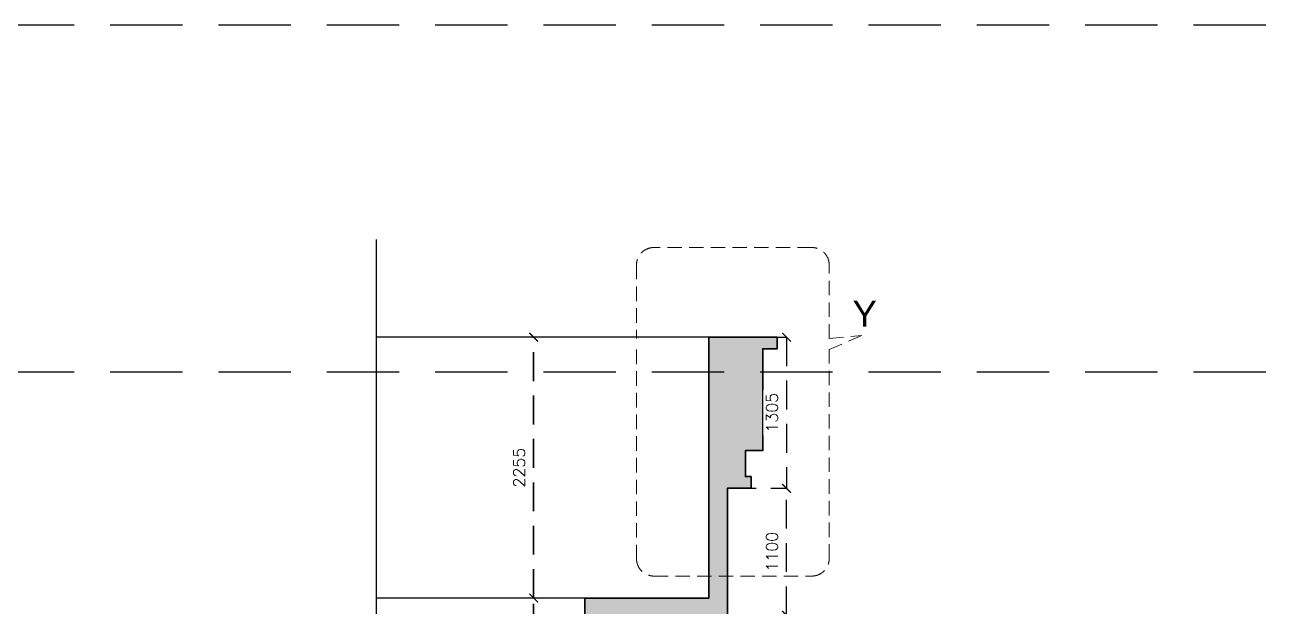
# Model space of a CAD drawing. Header units: millimetres. Extents: x 1066295 to 1300022, y -5734212 to -5454663.
# Drawn here: x 1136117 to 1147034, y -5460218 to -5455191 of the extents above; entities that cross this region are included whole.
import ezdxf

# ---------------------------------------------------------------- set-up
doc = ezdxf.new("R2010")
doc.units = ezdxf.units.MM
doc.header["$LTSCALE"] = 1000
doc.header["$MEASUREMENT"] = 0
for name, pattern in [('AUDIT_D_120904163729-0', [0]), ('T9_PROFILE SECTIONS$0$HIDDEN', [0.375, 0.25, -0.125]), ('T9_PROFILE SECTIONS$0$HIDDEN2', [0.1875, 0.125, -0.0625]), ('T9_PROFILE SECTIONS$0$T10(T7 IS SIMILAR BUT MIRROR) - DIMENSION & TEXTING$0$HIDDEN', [0.375, 0.25, -0.125])]:
    doc.linetypes.add(name, pattern=pattern)
doc.layers.get('0').update_dxf_attribs({"linetype": 'AUDIT_D_120904163729-0'})
for name, color, linetype, lineweight in [('T9_PROFILE SECTIONS$0$A-DIMENSION', 2, 'Continuous', 35), ('T9_PROFILE SECTIONS$0$A-SLAB', 3, 'Continuous', 35), ('T9_PROFILE SECTIONS$0$R0-18-10-2014-T1-1st Podium Floor Plan$0$Text', 7, 'Continuous', 0)]:
    doc.layers.add(name, color=color, linetype=linetype, lineweight=lineweight)
for name, color, linetype in [('T9_PROFILE SECTIONS$0$Elev 01', 8, 'Continuous'), ('T9_PROFILE SECTIONS$0$HATCH 150', 8, 'Continuous'), ('T9_PROFILE SECTIONS$0$LEVEL', 7, 'Continuous'), ('T9_PROFILE SECTIONS$0$T10(T7 IS SIMILAR BUT MIRROR) - DIMENSION & TEXTING$0$A-DIMENSIONS', 2, 'T9_PROFILE SECTIONS$0$T10(T7 IS SIMILAR BUT MIRROR) - DIMENSION & TEXTING$0$HIDDEN')]:
    doc.layers.add(name, color=color, linetype=linetype)
doc.styles.add('T9_PROFILE SECTIONS$0$ARIAL ARROW', font='arial.ttf')
doc.styles.add('T9_PROFILE SECTIONS$0$Romans 1', font='romans.shx', dxfattribs={"height": 100})
doc.dimstyles.new('T9_PROFILE SECTIONS$0$ALPINE S', dxfattribs={"dimscale": 0, "dimtxt": 100, "dimasz": 75, "dimexe": 0, "dimexo": 0, "dimgap": 75, "dimtad": 1, "dimdec": 0, "dimzin": 0, "dimdsep": 46, "dimtxsty": 'T9_PROFILE SECTIONS$0$Romans 1', "dimblk": 'T9_PROFILE SECTIONS$0$_ArchTick', "dimcen": 0.09, "dimclrd": 256, "dimclre": 256, "dimclrt": 7, "dimadec": 0, "dimazin": 0, "dimtfac": 1, "dimtdec": 0, "dimtofl": 0, "dimtmove": 1, "dimatfit": 0, "dimldrblk": 'T9_PROFILE SECTIONS$0$_Open90', "dimfxl": 1, "dimtolj": 1, "dimtzin": 0, "dimarcsym": 0})

# ---------------------------------------------------------------- blocks, each defined once
blk = doc.blocks.new('T9_PROFILE SECTIONS$0$_ArchTick')
at = {"color": 0, "linetype": 'ByBlock', "const_width": 0.15}
blk.add_lwpolyline([(-0.5, -0.5), (0.5, 0.5)], dxfattribs=at)
blk = doc.blocks.new('*D712')
at = {"layer": 'T9_PROFILE SECTIONS$0$A-DIMENSION', "linetype": 'T9_PROFILE SECTIONS$0$HIDDEN', "lineweight": -2, "transparency": 16777216}
for p, q in [((1142463, -5457745), (1142262, -5457745)), ((1142463, -5458795), (1142262, -5458795))]:
    blk.add_line(p, q, dxfattribs=at)
at = {"layer": 'T9_PROFILE SECTIONS$0$A-DIMENSION', "linetype": 'T9_PROFILE SECTIONS$0$HIDDEN', "transparency": 16777216}
blk.add_line((1142262, -5458795), (1142262, -5457745), dxfattribs=at)
at = {"layer": 'T9_PROFILE SECTIONS$0$A-DIMENSION', "linetype": 'ByBlock', "transparency": 16777216, "xscale": 75, "yscale": 75, "zscale": 75}
for p, rotation in [((1142262, -5457745), 90), ((1142262, -5458795), 270)]:
    blk.add_blockref('T9_PROFILE SECTIONS$0$_ArchTick', p, dxfattribs=dict(at, rotation=rotation))
at = {"layer": 'T9_PROFILE SECTIONS$0$A-DIMENSION', "color": 7, "linetype": 'ByBlock', "transparency": 16777216, "insert": (1142137, -5458270), "char_height": 100, "attachment_point": 5, "rotation": 90, "style": 'T9_PROFILE SECTIONS$0$Romans 1'}
blk.add_mtext('\\A1;1050', dxfattribs=at)
blk = doc.blocks.new('T9_PROFILE SECTIONS$0$_Open90')
at = {"color": 0, "linetype": 'ByBlock', "lineweight": -2}
for p, q in [((0, 0), (-1, 0)), ((-0.5, 0.5), (0, 0)), ((0, 0), (-0.5, -0.5))]:
    blk.add_line(p, q, dxfattribs=at)
blk = doc.blocks.new('*D713')
at = {"layer": 'T9_PROFILE SECTIONS$0$A-DIMENSION', "linetype": 'T9_PROFILE SECTIONS$0$HIDDEN', "lineweight": -2, "transparency": 16777216}
for p, q in [((1142463, -5455490), (1142262, -5455490)), ((1142463, -5457745), (1142262, -5457745))]:
    blk.add_line(p, q, dxfattribs=at)
at = {"layer": 'T9_PROFILE SECTIONS$0$A-DIMENSION', "linetype": 'T9_PROFILE SECTIONS$0$HIDDEN', "transparency": 16777216}
blk.add_line((1142262, -5457745), (1142262, -5455490), dxfattribs=at)
at = {"layer": 'T9_PROFILE SECTIONS$0$A-DIMENSION', "linetype": 'ByBlock', "transparency": 16777216, "xscale": 75, "yscale": 75, "zscale": 75}
for p, rotation in [((1142262, -5455490), 90), ((1142262, -5457745), 270)]:
    blk.add_blockref('T9_PROFILE SECTIONS$0$_ArchTick', p, dxfattribs=dict(at, rotation=rotation))
at = {"layer": 'T9_PROFILE SECTIONS$0$A-DIMENSION', "color": 7, "linetype": 'ByBlock', "transparency": 16777216, "insert": (1142137, -5456618), "char_height": 100, "attachment_point": 5, "rotation": 90, "style": 'T9_PROFILE SECTIONS$0$Romans 1'}
blk.add_mtext('\\A1;2255', dxfattribs=at)
blk = doc.blocks.new('*D715')
at = {"layer": 'T9_PROFILE SECTIONS$0$T10(T7 IS SIMILAR BUT MIRROR) - DIMENSION & TEXTING$0$A-DIMENSIONS', "linetype": 'T9_PROFILE SECTIONS$0$HIDDEN', "lineweight": -2, "transparency": 16777216}
for p, q in [((1143939, -5456796), (1144450, -5456796)), ((1143939, -5457895), (1144450, -5457895))]:
    blk.add_line(p, q, dxfattribs=at)
at = {"layer": 'T9_PROFILE SECTIONS$0$T10(T7 IS SIMILAR BUT MIRROR) - DIMENSION & TEXTING$0$A-DIMENSIONS', "lineweight": -2, "transparency": 16777216}
blk.add_line((1144450, -5457895), (1144450, -5456796), dxfattribs=at)
at = {"layer": 'T9_PROFILE SECTIONS$0$T10(T7 IS SIMILAR BUT MIRROR) - DIMENSION & TEXTING$0$A-DIMENSIONS', "linetype": 'ByBlock', "lineweight": -2, "transparency": 16777216, "xscale": 75, "yscale": 75, "zscale": 75}
for p, rotation in [((1144450, -5456796), 90), ((1144450, -5457895), 270)]:
    blk.add_blockref('T9_PROFILE SECTIONS$0$_ArchTick', p, dxfattribs=dict(at, rotation=rotation))
at = {"layer": 'T9_PROFILE SECTIONS$0$T10(T7 IS SIMILAR BUT MIRROR) - DIMENSION & TEXTING$0$A-DIMENSIONS', "color": 7, "linetype": 'ByBlock', "transparency": 16777216, "insert": (1144325, -5457345), "char_height": 100, "attachment_point": 5, "rotation": 90, "style": 'T9_PROFILE SECTIONS$0$Romans 1', "bg_fill": 3, "box_fill_scale": 1.25, "bg_fill_color": 256, "bg_fill_true_color": 13158600, "bg_fill_transparency": 0}
blk.add_mtext('\\A1;1100', dxfattribs=at)
blk = doc.blocks.new('*D716')
at = {"layer": 'T9_PROFILE SECTIONS$0$T10(T7 IS SIMILAR BUT MIRROR) - DIMENSION & TEXTING$0$A-DIMENSIONS', "linetype": 'T9_PROFILE SECTIONS$0$HIDDEN', "lineweight": -2, "transparency": 16777216}
for p, q in [((1143939, -5455490), (1144450, -5455490)), ((1143939, -5456796), (1144450, -5456796))]:
    blk.add_line(p, q, dxfattribs=at)
at = {"layer": 'T9_PROFILE SECTIONS$0$T10(T7 IS SIMILAR BUT MIRROR) - DIMENSION & TEXTING$0$A-DIMENSIONS', "lineweight": -2, "transparency": 16777216}
blk.add_line((1144450, -5455490), (1144450, -5456796), dxfattribs=at)
at = {"layer": 'T9_PROFILE SECTIONS$0$T10(T7 IS SIMILAR BUT MIRROR) - DIMENSION & TEXTING$0$A-DIMENSIONS', "linetype": 'ByBlock', "lineweight": -2, "transparency": 16777216, "xscale": 75, "yscale": 75, "zscale": 75}
for p, rotation in [((1144450, -5455490), 90), ((1144450, -5456796), 270)]:
    blk.add_blockref('T9_PROFILE SECTIONS$0$_ArchTick', p, dxfattribs=dict(at, rotation=rotation))
at = {"layer": 'T9_PROFILE SECTIONS$0$T10(T7 IS SIMILAR BUT MIRROR) - DIMENSION & TEXTING$0$A-DIMENSIONS', "color": 7, "linetype": 'ByBlock', "transparency": 16777216, "insert": (1144325, -5456143), "char_height": 100, "attachment_point": 5, "rotation": 90, "style": 'T9_PROFILE SECTIONS$0$Romans 1', "bg_fill": 3, "box_fill_scale": 1.25, "bg_fill_color": 256, "bg_fill_true_color": 13158600, "bg_fill_transparency": 0}
blk.add_mtext('\\A1;1305', dxfattribs=at)
blk = doc.blocks.new('T9_PROFILE SECTIONS')
at = {"layer": 'T9_PROFILE SECTIONS$0$HATCH 150'}
h = blk.add_hatch(color=8, dxfattribs=at)
h.dxf.hatch_style = 1
h.paths.add_polyline_path([(1140900.5757, -5458795.054), (1142703.898, -5458795.0546), (1142703.898, -5457745.0733), (1143778.8935, -5457745.0733), (1143778.8935, -5455490.1919), (1144369.0878, -5455490.2476), (1144369.0878, -5455590.2797), (1144244.0476, -5455590.2797), (1144244.0476, -5456470.5612), (1144093.9993, -5456470.5612), (1144093.9993, -5456695.5607), (1144144.0154, -5456695.5607), (1144144.0154, -5456795.6135), (1143938.9495, -5456795.6135), (1143938.9495, -5457895.1215), (1142863.9495, -5457895.1215), (1142863.9495, -5459545.0541), (1142663.9495, -5459545.054), (1142663.9495, -5458945.0542), (1140900.5757, -5458945.0542)])
at = {"layer": 'T9_PROFILE SECTIONS$0$A-SLAB', "linetype": 'ByBlock'}
blk.add_lwpolyline([(1140900.5757, -5458795.054), (1142703.898, -5458795.0546), (1142703.898, -5457745.0733), (1143778.8935, -5457745.0733), (1143778.8935, -5455490.1919), (1144369.0878, -5455490.2476), (1144369.0878, -5455590.2797), (1144244.0476, -5455590.2797), (1144244.0476, -5456470.5612), (1144093.9993, -5456470.5612), (1144093.9993, -5456695.5607), (1144144.0154, -5456695.5607), (1144144.0154, -5456795.6135), (1143938.9495, -5456795.6135), (1143938.9495, -5457895.1215), (1142863.9495, -5457895.1215), (1142863.9495, -5459545.0541), (1142663.9495, -5459545.054), (1142663.9495, -5458945.0542), (1140900.5757, -5458945.0542)], close=True, dxfattribs=at)
at = {"layer": 'T9_PROFILE SECTIONS$0$Elev 01', "linetype": 'ByBlock'}
for p, q in [((1143778.8935, -5455490.1919), (1140900.5757, -5455490.1919)), ((1142703.898, -5457745.0733), (1140900.5757, -5457745.0733))]:
    blk.add_line(p, q, dxfattribs=at)
at = {"layer": 'T9_PROFILE SECTIONS$0$LEVEL', "color": 8, "linetype": 'T9_PROFILE SECTIONS$0$HIDDEN2', "ltscale": 5}
for p, q in [((1261097.5948, -5452792.2231, -0.01), (1103452.4964, -5452792.2231, -0.01)), ((1261097.5948, -5455792.2225, -0.01), (1103452.4857, -5455792.2225, -0.01))]:
    blk.add_line(p, q, dxfattribs=at)
at = {"layer": 'T9_PROFILE SECTIONS$0$R0-18-10-2014-T1-1st Podium Floor Plan$0$Text', "linetype": 'T9_PROFILE SECTIONS$0$HIDDEN', "ltscale": 0.5, "elevation": 0}
blk.add_lwpolyline([(1144819.3813, -5455501.9917), (1145100.9263, -5455474.3427), (1144819.3813, -5455596.7458)], dxfattribs=at)
at = {"layer": 'T9_PROFILE SECTIONS$0$T10(T7 IS SIMILAR BUT MIRROR) - DIMENSION & TEXTING$0$A-DIMENSIONS', "linetype": 'ByBlock', "elevation": -0.01}
blk.add_lwpolyline([(1140900.5757, -5454645), (1140900.5757, -5503374.3228), (1140696.1987, -5503374.3228), (1140696.1987, -5503452.7823), (1141256.4508, -5503452.7823), (1141256.4508, -5503567.8192), (1140900.5757, -5503567.8192), (1140900.5757, -5546585.7855)], dxfattribs=at)
at = {"layer": 'T9_PROFILE SECTIONS$0$R0-18-10-2014-T1-1st Podium Floor Plan$0$Text', "linetype": 'ByBlock', "style": 'T9_PROFILE SECTIONS$0$ARIAL ARROW'}
blk.add_text('Y', height=225, dxfattribs=at).set_placement((1145022.23, -5455400.1946, 0))
at = {"layer": 'T9_PROFILE SECTIONS$0$A-DIMENSION', "linetype": 'ByBlock'}
for base, p1, p2, picture, middle in [((1142262.1653, -5455490.1919, -0.4304), (1142463.0574, -5457745.0733, -0.4304), (1142463.0574, -5455490.1919), '*D713', (1142137.1653, -5456617.6326, -0.4304)), ((1142262.1656, -5457745.0733, -0.4304), (1142463.0576, -5458795.0545, -0.4304), (1142463.0576, -5457745.0733, -0.4304), '*D712', (1142137.1656, -5458270.0639, -0.4304))]:
    dim = blk.add_linear_dim(base=base, p1=p1, p2=p2, angle=90, dimstyle='T9_PROFILE SECTIONS$0$ALPINE S', override={"dimscale": 1, "dimfxl": 5, "dimlwd": 65535, "dimarcsym": 1}, dxfattribs=at)
    dim.commit()
    dim.dimension.update_dxf_attribs({"geometry": picture, "text_midpoint": middle})
at = {"layer": 'T9_PROFILE SECTIONS$0$T10(T7 IS SIMILAR BUT MIRROR) - DIMENSION & TEXTING$0$A-DIMENSIONS', "linetype": 'ByBlock'}
dim = blk.add_linear_dim(base=(1144449.5888, -5456795.6135), p1=(1143938.9495, -5457895.1215), p2=(1143938.9495, -5456795.6135), angle=270, dimstyle='T9_PROFILE SECTIONS$0$ALPINE S', override={"dimscale": 1, "dimfxl": 5, "dimtfill": 1, "dimarcsym": 1}, dxfattribs=at)
dim.commit()
dim.dimension.update_dxf_attribs({"geometry": '*D715', "text_midpoint": (1144324.5888, -5457345.3675)})
dim = blk.add_linear_dim(base=(1144449.5888, -5456795.6135), p1=(1143938.968, -5455490.207), p2=(1143938.9495, -5456795.6135), angle=90, dimstyle='T9_PROFILE SECTIONS$0$ALPINE S', override={"dimscale": 1, "dimfxl": 5, "dimtfill": 1, "dimarcsym": 1}, dxfattribs=at)
dim.commit()
dim.dimension.update_dxf_attribs({"geometry": '*D716', "text_midpoint": (1144324.5888, -5456142.9102)})
at = {"layer": 'T9_PROFILE SECTIONS$0$R0-18-10-2014-T1-1st Podium Floor Plan$0$Text', "linetype": 'T9_PROFILE SECTIONS$0$HIDDEN', "ltscale": 0.5, "elevation": 0}
for points in [[(1144819.3813, -5455501.9917), (1144819.3813, -5454864.5053, 0.4142135624), (1144669.3813, -5454714.5053), (1143302.2586, -5454714.5053, 0.4142135624), (1143152.2586, -5454864.5053), (1143152.2586, -5455501.9917)], [(1143152.2586, -5455596.7458), (1143152.2586, -5457405.3011, 0.4142135624), (1143302.2586, -5457555.3011), (1144669.3813, -5457555.3011, 0.4142135624), (1144819.3813, -5457405.3011), (1144819.3813, -5455596.7458)]]:
    blk.add_lwpolyline(points, format="xyb", dxfattribs=at)

msp = doc.modelspace()

# ---------------------------------------------------------------- block references
at = {"linetype": 'ByBlock'}
msp.add_blockref('T9_PROFILE SECTIONS', (-1745, -2398, 0), dxfattribs=at)

doc.saveas('drawing.dxf')
